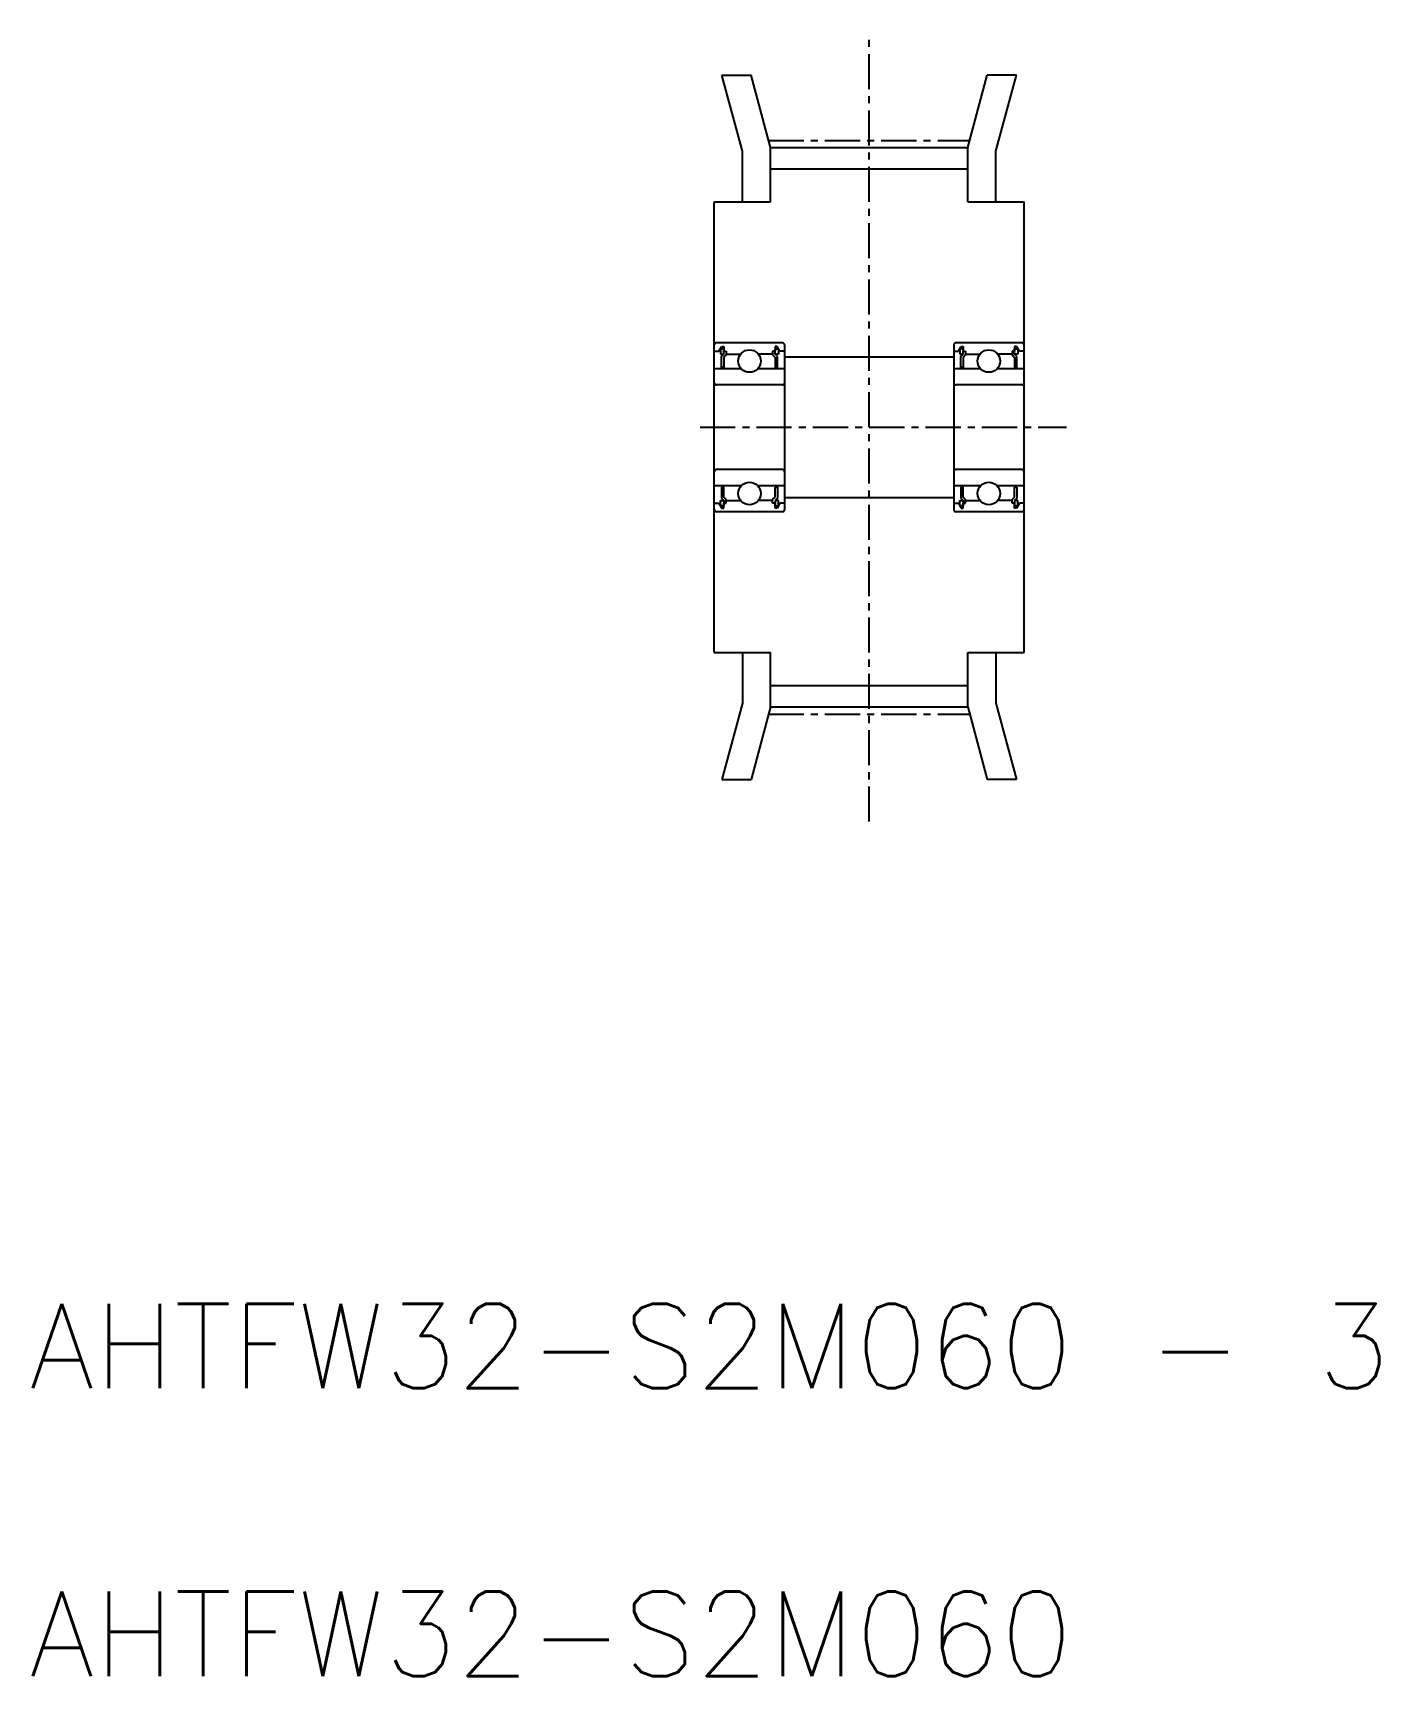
# Model space of a CAD drawing. Extents: x 22 to 69.8, y 0.3 to 58.7.
import ezdxf
from ezdxf.enums import TextEntityAlignment as Align

# ---------------------------------------------------------------- set-up
doc = ezdxf.new("R2010")
doc.units = 0
doc.linetypes.add('CENTER', pattern=[2, 1.25, -0.25, 0.25, -0.25])
doc.layers.get('0').update_dxf_attribs({"linetype": 'CONTINUOUS'})
doc.layers.add('CENTER', color=1, linetype='CONTINUOUS')
doc.styles.get("Standard").update_dxf_attribs({"font": 'txt.shx', "bigfont": 'bigfont.shx'})

msp = doc.modelspace()

# ---------------------------------------------------------------- linework, layer by layer
at = {"color": 7, "linetype": 'CONTINUOUS'}
for p, q in [((46.436, 57.15), (47.471, 57.15)), ((47.159, 54.449), (46.436, 57.15)), ((48.159, 54.58), (47.471, 57.15)), ((55.159, 54.58), (55.848, 57.15)), ((56.883, 57.15), (55.848, 57.15)), ((56.159, 54.449), (56.883, 57.15)), ((47.159, 52.65), (47.159, 54.449)), ((48.159, 54.58), (55.159, 54.58)), ((48.159, 52.65), (48.159, 54.58)), ((55.159, 52.65), (55.159, 54.58)), ((56.159, 52.65), (56.159, 54.449)), ((48.159, 53.82), (55.159, 53.82)), ((46.159, 36.65), (46.159, 52.65)), ((46.159, 52.65), (48.159, 52.65)), ((55.159, 52.65), (57.159, 52.65)), ((57.159, 36.65), (57.159, 52.65)), ((46.159, 47.35), (46.329, 47.35)), ((48.579, 47.65), (46.239, 47.65)), ((46.329, 47.35), (46.428, 47.52)), ((46.379, 47.435), (46.379, 47.25)), ((46.499, 47.435), (46.379, 47.435)), ((46.428, 47.52), (46.499, 47.52)), ((46.499, 47.52), (46.499, 47.35)), ((46.499, 47.25), (46.499, 47.435)), ((46.499, 47.35), (46.584, 47.35)), ((46.584, 47.35), (46.584, 47.215)), ((46.584, 47.28), (46.614, 47.25)), ((48.234, 47.28), (48.204, 47.25)), ((48.234, 47.35), (48.234, 47.215)), ((48.319, 47.35), (48.234, 47.35)), ((48.391, 47.52), (48.319, 47.52)), ((48.319, 47.52), (48.319, 47.35)), ((48.319, 47.435), (48.44, 47.435)), ((48.319, 47.25), (48.319, 47.435)), ((48.489, 47.35), (48.391, 47.52)), ((48.44, 47.435), (48.44, 47.25)), ((48.659, 47.35), (48.489, 47.35)), ((48.659, 47.57), (48.659, 41.73)), ((54.659, 47.57), (54.659, 41.73)), ((54.659, 47.35), (54.829, 47.35)), ((57.079, 47.65), (54.739, 47.65)), ((54.829, 47.35), (54.928, 47.52)), ((54.999, 47.435), (54.879, 47.435)), ((54.879, 47.435), (54.879, 47.25)), ((54.928, 47.52), (54.999, 47.52)), ((54.999, 47.52), (54.999, 47.35)), ((54.999, 47.25), (54.999, 47.435)), ((54.999, 47.35), (55.084, 47.35)), ((55.084, 47.35), (55.084, 47.215)), ((55.084, 47.28), (55.114, 47.25)), ((56.734, 47.28), (56.704, 47.25)), ((56.819, 47.35), (56.734, 47.35)), ((56.734, 47.35), (56.734, 47.215)), ((56.819, 47.52), (56.819, 47.35)), ((56.891, 47.52), (56.819, 47.52)), ((56.819, 47.25), (56.819, 47.435)), ((56.819, 47.435), (56.94, 47.435)), ((56.989, 47.35), (56.891, 47.52)), ((56.94, 47.435), (56.94, 47.25)), ((57.159, 47.35), (56.989, 47.35)), ((47.119, 46.725), (46.159, 46.725)), ((46.379, 47.25), (46.499, 47.25)), ((46.414, 47.165), (46.499, 47.25)), ((46.414, 46.725), (46.414, 47.165)), ((46.499, 46.778), (46.414, 46.778)), ((46.584, 47.215), (46.499, 47.13)), ((46.499, 47.13), (46.499, 46.725)), ((46.614, 47.25), (47.097, 47.25)), ((48.659, 46.725), (47.7, 46.725)), ((48.204, 47.25), (47.722, 47.25)), ((48.234, 47.215), (48.319, 47.13)), ((48.404, 47.165), (48.319, 47.25)), ((48.44, 47.25), (48.319, 47.25)), ((48.319, 47.13), (48.319, 46.725)), ((48.319, 46.778), (48.404, 46.778)), ((48.404, 46.725), (48.404, 47.165)), ((48.659, 47.15), (54.659, 47.15)), ((55.619, 46.725), (54.659, 46.725)), ((54.879, 47.25), (54.999, 47.25)), ((54.914, 47.165), (54.999, 47.25)), ((54.914, 46.725), (54.914, 47.165)), ((54.999, 46.778), (54.914, 46.778)), ((55.084, 47.215), (54.999, 47.13)), ((54.999, 47.13), (54.999, 46.725)), ((55.114, 47.25), (55.597, 47.25)), ((57.159, 46.725), (56.2, 46.725)), ((56.704, 47.25), (56.222, 47.25)), ((56.734, 47.215), (56.819, 47.13)), ((56.94, 47.25), (56.819, 47.25)), ((56.904, 47.165), (56.819, 47.25)), ((56.819, 47.13), (56.819, 46.725)), ((56.819, 46.778), (56.904, 46.778)), ((56.904, 46.725), (56.904, 47.165)), ((48.579, 46.15), (46.239, 46.15)), ((57.079, 46.15), (54.739, 46.15)), ((48.579, 43.15), (46.239, 43.15)), ((57.079, 43.15), (54.739, 43.15)), ((47.119, 42.575), (46.159, 42.575)), ((46.379, 42.05), (46.499, 42.05)), ((46.379, 41.865), (46.379, 42.05)), ((46.414, 42.523), (46.414, 42.135)), ((46.499, 42.523), (46.414, 42.523)), ((46.414, 42.135), (46.499, 42.05)), ((46.499, 42.17), (46.499, 42.523)), ((46.584, 42.086), (46.499, 42.17)), ((46.499, 42.05), (46.499, 41.865)), ((46.584, 41.95), (46.584, 42.086)), ((46.584, 42.02), (46.614, 42.05)), ((46.614, 42.05), (47.097, 42.05)), ((48.659, 42.575), (47.7, 42.575)), ((48.204, 42.05), (47.722, 42.05)), ((48.234, 42.02), (48.204, 42.05)), ((48.234, 42.085), (48.319, 42.17)), ((48.234, 41.95), (48.234, 42.086)), ((48.319, 42.523), (48.404, 42.523)), ((48.319, 42.17), (48.319, 42.523)), ((48.404, 42.135), (48.319, 42.05)), ((48.44, 42.05), (48.319, 42.05)), ((48.319, 42.05), (48.319, 41.865)), ((48.404, 42.523), (48.404, 42.135)), ((48.44, 41.865), (48.44, 42.05)), ((48.659, 42.15), (54.659, 42.15)), ((55.619, 42.575), (54.659, 42.575)), ((54.879, 41.865), (54.879, 42.05)), ((54.879, 42.05), (54.999, 42.05)), ((54.999, 42.523), (54.914, 42.523)), ((54.914, 42.523), (54.914, 42.135)), ((54.914, 42.135), (54.999, 42.05)), ((54.999, 42.17), (54.999, 42.523)), ((55.084, 42.086), (54.999, 42.17)), ((54.999, 42.05), (54.999, 41.865)), ((55.084, 41.95), (55.084, 42.086)), ((55.084, 42.02), (55.114, 42.05)), ((55.114, 42.05), (55.597, 42.05)), ((57.159, 42.575), (56.2, 42.575)), ((56.704, 42.05), (56.222, 42.05)), ((56.734, 42.02), (56.704, 42.05)), ((56.734, 42.085), (56.819, 42.17)), ((56.734, 41.95), (56.734, 42.086)), ((56.819, 42.17), (56.819, 42.523)), ((56.819, 42.523), (56.904, 42.523)), ((56.904, 42.135), (56.819, 42.05)), ((56.819, 42.05), (56.819, 41.865)), ((56.94, 42.05), (56.819, 42.05)), ((56.904, 42.523), (56.904, 42.135)), ((56.94, 41.865), (56.94, 42.05)), ((46.159, 41.95), (46.329, 41.95)), ((48.579, 41.65), (46.239, 41.65)), ((46.329, 41.95), (46.428, 41.78)), ((46.499, 41.865), (46.379, 41.865)), ((46.428, 41.78), (46.499, 41.78)), ((46.499, 41.95), (46.584, 41.95)), ((46.499, 41.78), (46.499, 41.95)), ((47.409, 41.65), (47.41, 41.65)), ((47.994, 41.65), (47.994, 41.65)), ((48.319, 41.95), (48.234, 41.95)), ((48.319, 41.78), (48.319, 41.95)), ((48.319, 41.865), (48.44, 41.865)), ((48.391, 41.78), (48.319, 41.78)), ((48.489, 41.95), (48.391, 41.78)), ((48.659, 41.95), (48.489, 41.95)), ((54.659, 41.95), (54.829, 41.95)), ((57.079, 41.65), (54.739, 41.65)), ((54.829, 41.95), (54.928, 41.78)), ((54.999, 41.865), (54.879, 41.865)), ((54.928, 41.78), (54.999, 41.78)), ((54.999, 41.78), (54.999, 41.95)), ((54.999, 41.95), (55.084, 41.95)), ((55.909, 41.65), (55.91, 41.65)), ((56.494, 41.65), (56.494, 41.65)), ((56.819, 41.95), (56.734, 41.95)), ((56.819, 41.78), (56.819, 41.95)), ((56.819, 41.865), (56.94, 41.865)), ((56.891, 41.78), (56.819, 41.78)), ((56.989, 41.95), (56.891, 41.78)), ((57.159, 41.95), (56.989, 41.95)), ((46.159, 36.65), (48.159, 36.65)), ((47.159, 36.65), (47.159, 34.852)), ((48.159, 34.72), (48.159, 36.65)), ((55.159, 34.72), (55.159, 36.65)), ((55.159, 36.65), (57.159, 36.65)), ((56.159, 36.65), (56.159, 34.852)), ((48.159, 35.48), (55.159, 35.48)), ((47.159, 34.852), (46.436, 32.15)), ((48.159, 34.72), (47.471, 32.15)), ((48.159, 34.72), (55.159, 34.72)), ((55.159, 34.72), (55.848, 32.15)), ((56.159, 34.852), (56.883, 32.15)), ((46.436, 32.15), (47.471, 32.15)), ((56.883, 32.15), (55.848, 32.15))]:
    msp.add_line(p, q, dxfattribs=at)
for centre in [(47.409, 47), (55.909, 47), (47.409, 42.3), (55.909, 42.3)]:
    msp.add_circle(centre, 0.4, dxfattribs=at)
for centre, start, end in [((46.239, 47.57), 90, 180), ((48.579, 47.57), 0, 90), ((54.739, 47.57), 90, 180), ((57.079, 47.57), 0, 90), ((46.239, 46.23), 180, 270), ((48.579, 46.23), 270, 0), ((54.739, 46.23), 180, 270), ((57.079, 46.23), 270, 0), ((46.239, 43.07), 90, 180), ((48.579, 43.07), 0, 90), ((54.739, 43.07), 90, 180), ((57.079, 43.07), 0, 90), ((46.239, 41.73), 180, 270), ((48.579, 41.73), 270, 0), ((54.739, 41.73), 180, 270), ((57.079, 41.73), 270, 0)]:
    msp.add_arc(centre, 0.08, start, end, dxfattribs=at)
at = {"layer": 'CENTER', "color": 1, "linetype": 'CENTER'}
for p, q in [((51.659, 30.65), (51.659, 58.65)), ((48.091, 54.835), (55.228, 54.835)), ((45.659, 44.65), (58.659, 44.65)), ((48.091, 34.465), (55.228, 34.465))]:
    msp.add_line(p, q, dxfattribs=at)

# ---------------------------------------------------------------- texts
at = {"color": 7, "linetype": 'CONTINUOUS'}
for s, p in [('AHTFW32-S2M060 - 3', (21.852, 9.634)), ('AHTFW32-S2M060', (21.852, -0.586))]:
    msp.add_text(s, height=3, dxfattribs=at).set_placement(p, align=Align.BOTTOM_LEFT)

doc.saveas('drawing.dxf')
